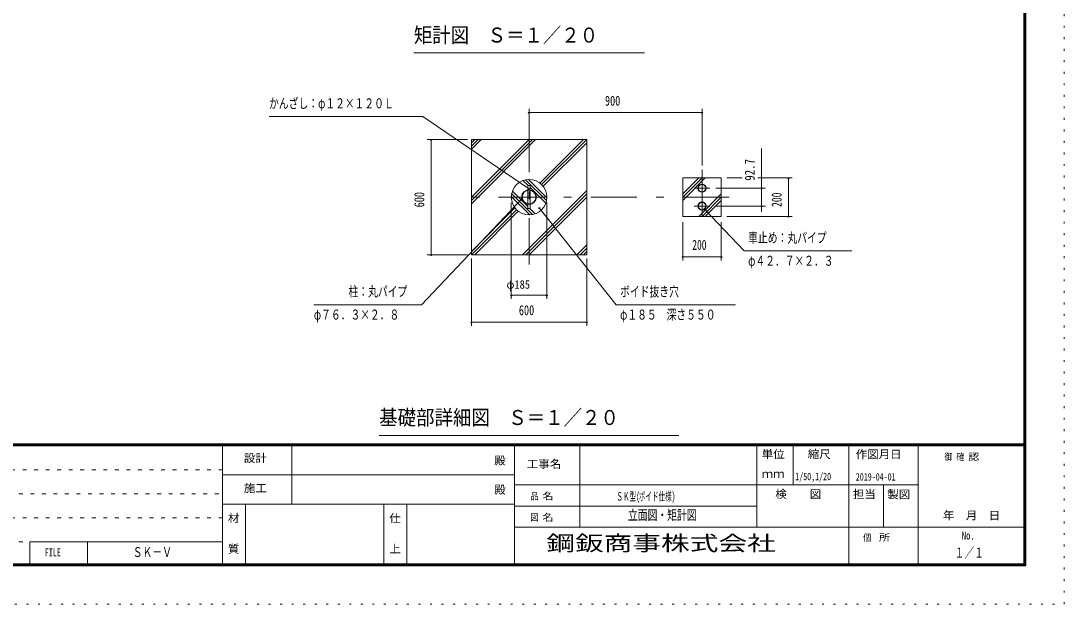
# Model space of a CAD drawing. Units: millimetres, scale not verified, with parts at other scales. Extents: x -22419 to 22419, y -10500 to 10500.
# Drawn here: x 8845 to 22419, y -10500 to -2912 of the extents above; entities that cross this region are included whole.
import ezdxf
from ezdxf.enums import TextEntityAlignment as Align

# ---------------------------------------------------------------- set-up
doc = ezdxf.new("R2010")
doc.units = ezdxf.units.MM
doc.header["$LTSCALE"] = 50
for name, pattern in [('USER1', [3, 1, -2]), ('USER3', [24, 12, -5, 2, -5]), ('USER4', [3, 0.5, -2.5])]:
    doc.linetypes.add(name, pattern=pattern)
doc.layers.add('0-1_0-F', color=7, linetype='Continuous')
for name, color, linetype, lineweight in [('0-6_2-0BOLD', 7, 'Continuous', 18), ('0-8_2-2CENTER', 3, 'USER3', 18), ('0-A_2-5DIM', 3, 'Continuous', 18), ('0-B_2-6HATCH', 2, 'Continuous', 18), ('0-C_F-F', 5, 'Continuous', 18), ('0-D_F-E_J_ADD', 5, 'USER4', 18)]:
    doc.layers.add(name, color=color, linetype=linetype, lineweight=lineweight)
doc.styles.add('ＭＳ ゴシック', font='')
doc.styles.get('ＭＳ ゴシック').set_extended_font_data('MS Gothic')

msp = doc.modelspace()

# ---------------------------------------------------------------- linework, layer by layer
at = {"layer": '0-6_2-0BOLD'}
for p, q in [((15442.64, -5292.16), (15442.64, -5117.98)), ((15472.65, -5117.98), (15472.65, -5292.16)), ((15472.65, -5299.26), (15472.65, -5355.07))]:
    msp.add_line(p, q, dxfattribs=at)
for points in [[(16207.64, -5955.07), (14707.64, -5955.07), (14707.64, -4455.07), (16207.64, -4455.07)], [(17957.64, -5455.07), (17457.64, -5455.07), (17457.64, -4955.07), (17957.64, -4955.07)]]:
    msp.add_lwpolyline(points, close=True, dxfattribs=at)
for points in [[(15442.64, -5110.88), (15442.64, -5055.07), (15472.65, -5055.07), (15472.65, -5110.88)], [(15472.65, -5355.07), (15442.64, -5355.07), (15442.64, -5299.26)]]:
    msp.add_lwpolyline(points, dxfattribs=at)
for centre, radius in [((15457.64, -5205.07), 231.25), ((15457.64, -5205.07), 95.38), ((15457.64, -5205.07), 88.38), ((17707.64, -5089.19), 53.38), ((17707.64, -5089.19), 47.62), ((17707.64, -5320.94), 53.38), ((17707.64, -5320.94), 47.62)]:
    msp.add_circle(centre, radius, dxfattribs=at)
at = {"layer": '0-8_2-2CENTER'}
for p, q in [((15457.64, -6080.07), (15457.64, -4330.07)), ((17707.64, -4851.52), (17707.64, -5558.62)), ((17811.02, -5089.19), (17604.26, -5089.19)), ((18061.19, -5205.07), (14582.64, -5205.07)), ((17604.26, -5320.94), (17811.02, -5320.94))]:
    msp.add_line(p, q, dxfattribs=at)
at = {"layer": '0-A_2-5DIM'}
for p, q in [((16957.64, -3330.07), (13957.64, -3330.07)), ((15457.64, -4455.07), (15457.64, -4055.07)), ((17707.64, -4055.07), (17707.64, -4795.31)), ((14074.9, -4156.62), (12074.89, -4156.62)), ((14074.9, -4156.62), (15449.34, -5092.65)), ((15467.64, -4105.07), (15447.64, -4105.07)), ((15457.64, -4105.07), (17707.64, -4105.07)), ((17717.64, -4105.07), (17697.64, -4105.07)), ((14132.64, -4455.07), (14657.64, -4455.07)), ((14192.64, -4455.07), (14172.64, -4455.07)), ((14182.64, -5955.07), (14182.64, -4455.07)), ((18482.63, -5397.28), (18482.63, -4574.19)), ((18032.64, -4955.07), (18229.74, -4955.07)), ((18432.64, -4955.07), (18882.63, -4955.07)), ((18842.63, -4955.07), (18822.63, -4955.07)), ((18832.63, -4955.07), (18832.63, -5455.07)), ((15459.34, -5092.65), (15439.34, -5092.65)), ((18532.63, -5089.19), (17886.01, -5089.19)), ((18492.63, -5089.19), (18472.63, -5089.19)), ((15226.39, -5276.21), (15226.39, -6530.07)), ((15376.3, -5222.74), (15356.3, -5222.74)), ((15688.89, -6530.07), (15688.89, -5276.21)), ((15600.36, -5343.03), (15580.36, -5343.03)), ((17750.21, -5360.51), (17730.21, -5360.51)), ((17740.21, -5360.51), (18257.64, -5905.07)), ((17886.01, -5320.94), (18532.63, -5320.94)), ((18492.63, -5320.94), (18472.63, -5320.94)), ((17457.64, -6030.07), (17457.64, -5530.07)), ((17957.64, -5530.07), (17957.64, -6030.07)), ((18882.63, -5455.07), (18032.64, -5455.07)), ((18842.63, -5455.07), (18822.63, -5455.07)), ((14132.64, -5955.07), (14657.64, -5955.07)), ((14192.64, -5955.07), (14172.64, -5955.07)), ((18257.64, -5905.07), (19657.64, -5905.07)), ((14707.64, -6005.07), (14707.64, -6880.07)), ((16207.64, -6880.07), (16207.64, -6005.07)), ((17467.64, -5980.07), (17447.64, -5980.07)), ((17957.64, -5980.07), (17457.64, -5980.07)), ((17967.64, -5980.07), (17947.64, -5980.07)), ((15236.39, -6480.07), (15216.39, -6480.07)), ((15226.39, -6480.07), (15688.89, -6480.07)), ((15698.89, -6480.07), (15678.89, -6480.07)), ((14717.64, -6830.07), (14697.64, -6830.07)), ((14707.64, -6830.07), (16207.64, -6830.07)), ((16217.64, -6830.07), (16197.64, -6830.07)), ((17407.64, -8305.07), (13507.64, -8305.07))]:
    msp.add_line(p, q, dxfattribs=at)
for points in [[(15366.3, -5222.74), (14057.64, -6605.07), (12657.64, -6605.07)], [(15590.35, -5343.03), (16591.73, -6605.07), (18141.74, -6605.07)]]:
    msp.add_lwpolyline(points, dxfattribs=at)
for centre in [(15457.64, -4105.07), (17707.64, -4105.07), (14182.64, -4455.07), (18832.63, -4955.07), (15449.34, -5092.65), (18482.63, -5089.19), (15366.3, -5222.74), (15590.36, -5343.03), (17740.21, -5360.51), (18482.63, -5320.94), (18832.63, -5455.07), (14182.64, -5955.07), (17457.64, -5980.07), (17957.64, -5980.07), (15226.39, -6480.07), (15688.89, -6480.07), (14707.64, -6830.07), (16207.64, -6830.07)]:
    msp.add_arc(centre, 10, 180, 0, dxfattribs=at)
at = {"layer": '0-B_2-6HATCH'}
for p, q in [((14707.64, -5290.39), (15542.96, -4455.07)), ((15500.54, -4455.07), (14707.64, -5247.96)), ((14707.64, -5205.53), (15458.11, -4455.07)), ((14835.85, -4455.07), (14707.64, -4583.28)), ((14707.64, -4540.86), (14793.43, -4455.07)), ((14751.01, -4455.07), (14707.64, -4498.43)), ((15598.56, -5021.72), (16165.21, -4455.07)), ((16207.64, -4455.07), (15621.16, -5041.55)), ((15640.99, -5064.14), (16207.64, -4497.49)), ((15378.44, -4987.8), (15445.7, -5055.07)), ((15684.24, -5251.18), (15411.53, -4978.46)), ((15449.45, -4973.96), (15688.74, -5213.26)), ((17750.07, -4955.07), (17457.64, -5247.5)), ((17457.64, -5205.07), (17707.64, -4955.07)), ((17665.21, -4955.07), (17457.64, -5162.64)), ((15442.64, -5328.13), (15240.38, -5125.87)), ((16207.64, -5119.75), (15372.32, -5955.07)), ((15472.65, -5082.01), (15674.9, -5284.27)), ((15465.83, -5436.17), (15226.53, -5196.88)), ((15231.04, -5158.95), (15503.76, -5431.67)), ((15414.75, -5955.07), (16207.64, -5162.18)), ((16207.64, -5204.6), (15457.18, -5955.07)), ((17665.21, -5455.07), (17957.64, -5162.64)), ((17957.64, -5205.07), (17707.64, -5455.07)), ((17750.07, -5455.07), (17957.64, -5247.5)), ((15274.29, -5346), (14707.64, -5912.64)), ((14707.65, -5955.07), (15294.12, -5368.59)), ((15316.72, -5388.42), (14750.07, -5955.07)), ((15536.84, -5422.33), (15469.58, -5355.07)), ((16207.64, -5826.85), (16079.43, -5955.07)), ((16121.86, -5955.07), (16207.64, -5869.28)), ((16207.64, -5911.71), (16164.28, -5955.07))]:
    msp.add_line(p, q, dxfattribs=at)
at = {"layer": '0-C_F-F'}
for p, q in [((21894.05, -8415), (-6755.95, -8415)), ((-6755.95, -8417.5), (21894.05, -8417.5)), ((21894.05, -8420), (-6755.95, -8420)), ((-6755.95, -8422.5), (21894.05, -8422.5)), ((21894.05, -8425), (-6755.95, -8425)), ((-6755.95, -8427.5), (21894.05, -8427.5)), ((21894.05, -8430), (-6755.95, -8430)), ((-6755.95, -8432.5), (21894.05, -8432.5)), ((21894.05, -8435), (-6755.95, -8435)), ((-6755.95, -8437.5), (21894.05, -8437.5)), ((21894.05, -8440), (-6755.95, -8440)), ((11469.05, -10000), (11469.05, -8440)), ((12369.05, -9200), (12369.05, -8440)), ((15269.05, -10000), (15269.05, -8440)), ((16119.05, -8440), (16119.05, -9500)), ((18419.05, -9500), (18419.05, -8440)), ((18894.05, -8440), (18894.05, -8950)), ((19619.05, -10000), (19619.05, -8440)), ((20519.05, -10000), (20519.05, -8440)), ((11469.05, -8820), (15269.05, -8820)), ((15269.05, -8950), (20519.05, -8950)), ((20069.05, -8950), (20069.05, -9500)), ((15269.05, -9200), (11469.05, -9200)), ((11769.05, -9200), (11769.05, -10000)), ((13569.05, -9200), (13569.05, -10000)), ((13869.05, -10000), (13869.05, -9200)), ((18419.05, -9225), (15269.05, -9225)), ((15269.05, -9500), (21919.05, -9500)), ((8961.05, -9688), (11469.05, -9688)), ((8961.05, -9688), (8961.05, -10000)), ((9711.05, -10000), (9711.05, -9688))]:
    msp.add_line(p, q, dxfattribs=at)
at = {"layer": '0-C_F-F', "color": 6, "linetype": 'USER1'}
for p, q in [((11469.05, -8752), (-6780.95, -8752)), ((-6780.95, -9064), (11469.05, -9064)), ((11469.05, -9376), (-6780.95, -9376)), ((-6780.95, -9688), (8961.05, -9688))]:
    msp.add_line(p, q, dxfattribs=at)
at = {"layer": '0-C_F-F'}
for points in [[(21919.05, -10000), (-6780.95, -10000), (-6780.95, 10100), (21919.05, 10100)], [(21916.55, -9997.5), (-6778.45, -9997.5), (-6778.45, 10097.5), (21916.55, 10097.5)], [(21914.05, -9995), (21914.05, 10095), (-6775.95, 10095), (-6775.95, -9995)], [(21911.55, -9992.5), (-6773.45, -9992.5), (-6773.45, 10092.5), (21911.55, 10092.5)], [(21909.05, -9990), (21909.05, 10090), (-6770.95, 10090), (-6770.95, -9990)], [(21906.55, -9987.5), (-6768.45, -9987.5), (-6768.45, 10087.5), (21906.55, 10087.5)], [(21904.05, -9985), (-6765.95, -9985), (-6765.95, 10085), (21904.05, 10085)], [(21901.55, -9982.5), (21901.55, 10082.5), (-6763.45, 10082.5), (-6763.45, -9982.5)], [(21899.05, -9980), (-6760.95, -9980), (-6760.95, 10080), (21899.05, 10080)], [(21896.55, -9977.5), (-6758.45, -9977.5), (-6758.45, 10077.5), (21896.55, 10077.5)], [(21894.05, -9975), (21894.05, 10075), (-6755.95, 10075), (-6755.95, -9975)]]:
    msp.add_lwpolyline(points, close=True, dxfattribs=at)
at = {"layer": '0-D_F-E_J_ADD'}
msp.add_lwpolyline([(22419.05, -10500), (22419.05, 10500), (-7280.95, 10500), (-7280.95, -10500)], close=True, dxfattribs=at)

# ---------------------------------------------------------------- texts
at = {"layer": '0-1_0-F', "style": 'ＭＳ ゴシック'}
for s, height, width, p in [('1/50,1/20', 97.68, 0.65, (18920.24, -8916.7)), ('2019-04-01', 97.68, 0.65, (19708.34, -8921.64)), ('ＳＫ型(', 110.7, 0.55, (16594.05, -9187.5)), ('ボイド仕様)', 110.7, 0.55, (16886.32, -9187.5)), ('立面図・矩計図', 130.2, 0.7, (16744.05, -9444.74)), ('ＳＫ－Ｖ', 130.2, 0.7, (10300.64, -9926.24)), ('１／１', 130.2, 0.7, (20994.05, -9934.49))]:
    msp.add_text(s, height=height, dxfattribs=dict(at, width=width)).set_placement(p, align=Align.BOTTOM_LEFT)
at = {"layer": '0-A_2-5DIM', "color": 7, "style": 'ＭＳ ゴシック'}
for s, height, width, p in [('矩計図\u3000Ｓ＝１／２０', 195.4, 0.9, (13957.64, -3253.42)), ('かんざし：φ１２×１２０Ｌ', 130.2, 0.7, (12074.89, -4088.86)), ('900', 130.2, 0.75, (16445.01, -4055.07)), ('車止め：丸パイプ', 130.2, 0.7, (18307.64, -5837.3)), ('200', 130.2, 0.7, (17580.38, -5930.07)), ('φ４２．７×２．３', 130.2, 0.7, (18307.64, -6137.3)), ('柱：丸パイプ', 130.2, 0.7, (13107.64, -6537.3)), ('φ185', 110.7, 0.9, (15163.89, -6430.07)), ('ボイド抜き穴', 130.2, 0.7, (16641.74, -6537.3)), ('600', 130.2, 0.75, (15324.79, -6780.07)), ('φ７６．３×２．８', 130.2, 0.7, (12657.64, -6837.3)), ('φ１８５\u3000深さ５５０', 130.2, 0.7, (16641.74, -6837.3)), ('基礎部詳細図\u3000Ｓ＝１／２０', 195.4, 0.9, (13507.65, -8228.42)), ('鋼鈑商事株式会社', 195.4, 1.4, (15682.27, -9863.48))]:
    msp.add_text(s, height=height, dxfattribs=dict(at, width=width)).set_placement(p, align=Align.BOTTOM_LEFT)
for s, width, p in [('92.7', 0.8, (18432.64, -4992.35)), ('600', 0.75, (14132.64, -5337.93)), ('200', 0.7, (18782.63, -5332.33))]:
    msp.add_text(s, height=130.2, rotation=90, dxfattribs=dict(at, width=width)).set_placement(p, align=Align.BOTTOM_LEFT)
at = {"layer": '0-C_F-F', "color": 7, "style": 'ＭＳ ゴシック'}
for s, height, width, p in [('設計', 104.2, 1.05, (11746.56, -8683.83)), ('単位', 104.2, 1.05, (18484.05, -8633.29)), ('縮尺', 104.2, 1.05, (19084.05, -8633.29)), ('作図月日', 104.2, 1.05, (19707.95, -8634.31)), ('御 ', 88.56, 0.85, (20861.81, -8654.43)), ('確 ', 88.56, 0.85, (21016.19, -8654.43)), ('認', 88.56, 1.2, (21170.58, -8654.43)), ('殿', 104.2, 1.05, (15004.05, -8715.79)), ('工事名', 104.2, 1.05, (15429.05, -8760.79)), ('ｍｍ', 104.2, 1.05, (18484.05, -8888.29)), ('施工', 104.2, 1.05, (11746.56, -9075.79)), ('殿', 104.2, 1.05, (15004.05, -9095.79)), ('品 ', 88.56, 0.85, (15475.3, -9167.5)), ('名', 88.56, 1.2, (15629.69, -9167.5)), ('検\u3000\u3000図', 104.2, 1.05, (18661.55, -9153.29)), ('担当', 104.2, 1.05, (19671.55, -9153.29)), ('製図', 104.2, 1.05, (20117.54, -9155.74)), ('材', 104.2, 1.05, (11539.06, -9465.79)), ('仕', 104.2, 1.05, (13639.05, -9465.79)), ('図 ', 88.56, 0.85, (15475.3, -9442.5)), ('名', 88.56, 1.2, (15629.69, -9442.5)), ('\u3000年\u3000月\u3000日', 104.2, 1.05, (20692.79, -9430.22)), ('個  ', 88.56, 0.85, (19804.05, -9705)), ('所', 88.56, 1.2, (20009.9, -9705)), ('No.', 104.2, 0.8, (21086.55, -9690.79)), ('質', 104.2, 1.05, (11539.06, -9865.79)), ('上', 104.2, 1.05, (13639.05, -9865.79)), ('FILE', 104.2, 0.7, (9157.3, -9909.79))]:
    msp.add_text(s, height=height, dxfattribs=dict(at, width=width)).set_placement(p, align=Align.BOTTOM_LEFT)

doc.saveas('drawing.dxf')
